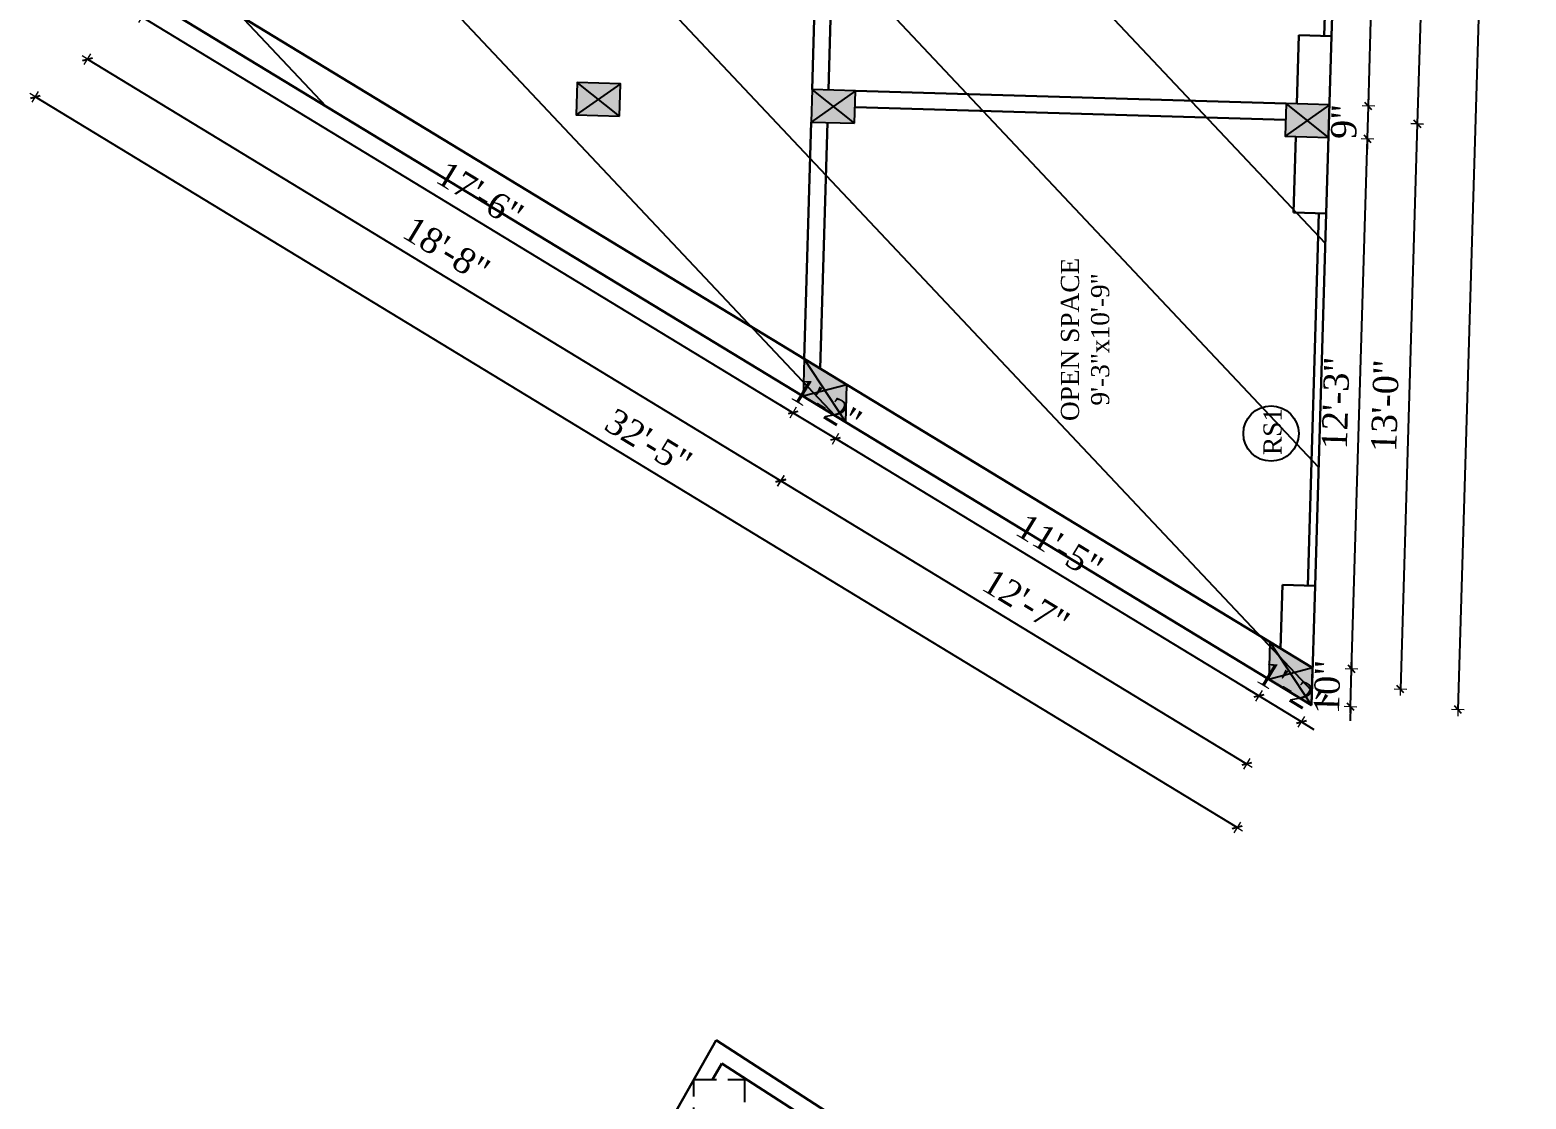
# Model space of a CAD drawing. Header units: inches. Extents: x 4069 to 291496, y -47643 to 12535.
# Drawn here: x 144300.9 to 144714.3, y -21320.9 to -21025.5 of the extents above; entities that cross this region are included whole.
import ezdxf

# ---------------------------------------------------------------- set-up
doc = ezdxf.new("R2010")
doc.units = ezdxf.units.IN
doc.header["$LTSCALE"] = 5
doc.header["$MEASUREMENT"] = 0
doc.linetypes.add('HIDDEN', pattern=[0.375, 0.25, -0.125])
doc.layers.add('A-WALL', color=7, linetype='Continuous', lineweight=9)
doc.layers.add('Dimension', color=7, linetype='Continuous', lineweight=18)
doc.layers.add('dim line', color=7, linetype='Continuous', lineweight=15, true_color=0xfab2b2)
doc.layers.add('TEXT', color=6, linetype='Continuous')
doc.layers.add('WALL', color=7, linetype='Continuous')
doc.styles.add('ordinary', font='times.ttf')
doc.dimstyles.new('Copy of 96', dxfattribs={"dimtxt": 7, "dimasz": 4, "dimexe": 0.5, "dimexo": 0.5, "dimgap": 3, "dimtad": 1, "dimdec": 1, "dimzin": 11, "dimdsep": 46, "dimlunit": 4, "dimtxsty": 'ordinary', "dimblk": 'OBLIQUE', "dimcen": 0.09, "dimse1": 1, "dimse2": 1, "dimclrt": 6, "dimazin": 0, "dimtfac": 1, "dimtdec": 1, "dimtix": 1, "dimtmove": 2, "dimatfit": 3, "dimldrblk": 'leader', "dimfxl": 0.5, "dimfxlon": 1, "dimtolj": 1, "dimtzin": 0, "dimarcsym": 0})

# ---------------------------------------------------------------- blocks, each defined once
blk = doc.blocks.new('c2a')
at = {"color": 1, "ltscale": 5}
for p, q in [((18091.63, 4625.76), (18084.82, 4613.76)), ((18101.98, 4625.76), (18091.63, 4625.76)), ((18095.17, 4613.76), (18101.98, 4625.76)), ((18084.82, 4613.76), (18095.17, 4613.76))]:
    blk.add_line(p, q, dxfattribs=at)
blk = doc.blocks.new('oblique')
at = {"color": 0, "lineweight": -2}
blk.add_line((0.25, 0.25), (-0.25, -0.25), dxfattribs=at)
at = {"layer": 'dim line', "lineweight": 9}
for p, q in [((-0.4375, 0), (0.4375, 0)), ((0, 0.4375), (0, -0.4375))]:
    blk.add_line(p, q, dxfattribs=at)
blk = doc.blocks.new('*D4654')
at = {"layer": 'A-WALL', "color": 0, "lineweight": -2, "ltscale": 50, "transparency": 16777216}
blk.add_line((144688.73, -20901.47), (144684.25, -21051.41), dxfattribs=at)
at = {"layer": 'Defpoints', "color": 0, "ltscale": 50, "transparency": 16777216}
for p in [(144664.33, -20900.75), (144659.85, -21050.68), (144684.25, -21051.41)]:
    blk.add_point(p, dxfattribs=at)
at = {"layer": 'A-WALL', "color": 0, "lineweight": -2, "ltscale": 50, "transparency": 16777216, "xscale": 4, "yscale": 4, "zscale": 4}
for p, rotation in [((144688.73, -20901.47), 88.28998542889815), ((144684.25, -21051.41), 268.2899854288981)]:
    blk.add_blockref('oblique', p, dxfattribs=dict(at, rotation=rotation))
at = {"layer": 'A-WALL', "color": 6, "ltscale": 50, "transparency": 16777216, "insert": (144679.93, -20976.25), "char_height": 7, "attachment_point": 5, "rotation": 88.29, "style": 'ordinary'}
blk.add_mtext('\\A1;12\'-6"', dxfattribs=at)
blk = doc.blocks.new('_OBLIQUE')
at = {"color": 0, "linetype": 'ByBlock'}
blk.add_line((-0.5, -0.5), (0.5, 0.5), dxfattribs=at)
blk = doc.blocks.new('leader')
at = {"layer": 'Dimension'}
for p, q in [((0, -4.33), (0, 4.33)), ((-4.42, 0), (4.42, 0))]:
    blk.add_line(p, q, dxfattribs=at)
blk = doc.blocks.new('*D4655')
at = {"layer": 'A-WALL', "color": 0, "lineweight": -2, "ltscale": 50, "transparency": 16777216}
blk.add_line((144684.25, -21051.41), (144679.59, -21207.66), dxfattribs=at)
at = {"layer": 'Defpoints', "color": 0, "ltscale": 50, "transparency": 16777216}
for p in [(144659.85, -21050.68), (144655.19, -21206.94), (144679.59, -21207.66)]:
    blk.add_point(p, dxfattribs=at)
at = {"layer": 'A-WALL', "color": 0, "lineweight": -2, "ltscale": 50, "transparency": 16777216, "xscale": 4, "yscale": 4, "zscale": 4}
for p, rotation in [((144684.25, -21051.41), 88.28998542889815), ((144679.59, -21207.66), 268.2899854288981)]:
    blk.add_blockref('oblique', p, dxfattribs=dict(at, rotation=rotation))
at = {"layer": 'A-WALL', "color": 6, "ltscale": 50, "transparency": 16777216, "insert": (144675.36, -21129.34), "char_height": 7, "attachment_point": 5, "rotation": 88.29, "style": 'ordinary'}
blk.add_mtext('\\A1;13\'-0"', dxfattribs=at)
blk = doc.blocks.new('*D4466')
at = {"layer": 'A-WALL', "color": 0, "lineweight": -2, "ltscale": 50, "transparency": 16777216}
blk.add_line((144712.57, -20640.57), (144695.48, -21213.32), dxfattribs=at)
at = {"layer": 'Defpoints', "color": 0, "ltscale": 50, "transparency": 16777216}
for p in [(144672.13, -20639.36), (144655.03, -21212.11), (144695.48, -21213.32)]:
    blk.add_point(p, dxfattribs=at)
at = {"layer": 'A-WALL', "color": 0, "lineweight": -2, "ltscale": 50, "transparency": 16777216, "xscale": 4, "yscale": 4, "zscale": 4}
for p, rotation in [((144712.57, -20640.57), 88.28998542889815), ((144695.48, -21213.32), 268.2899854288981)]:
    blk.add_blockref('oblique', p, dxfattribs=dict(at, rotation=rotation))
at = {"layer": 'A-WALL', "color": 6, "ltscale": 50, "transparency": 16777216, "insert": (144697.47, -20926.75), "char_height": 7, "attachment_point": 5, "rotation": 88.29, "style": 'ordinary'}
blk.add_mtext('\\A1;48\'-0"', dxfattribs=at)
blk = doc.blocks.new('*D4656')
at = {"layer": 'A-WALL', "color": 0, "lineweight": -2, "ltscale": 50, "transparency": 16777216}
for p, q in [((144640.46, -21209.5), (144637.05, -21207.43)), ((144652.26, -21216.67), (144640.46, -21209.5)), ((144652.26, -21216.67), (144655.67, -21218.75))]:
    blk.add_line(p, q, dxfattribs=at)
at = {"layer": 'Defpoints', "color": 0, "ltscale": 50, "transparency": 16777216}
for p in [(144643.24, -21204.94), (144640.46, -21209.5), (144655.03, -21212.11)]:
    blk.add_point(p, dxfattribs=at)
at = {"layer": 'A-WALL', "color": 0, "lineweight": -2, "ltscale": 50, "transparency": 16777216, "xscale": 4, "yscale": 4, "zscale": 4}
for p, rotation in [((144640.46, -21209.5), 328.7014709224883), ((144652.26, -21216.67), 148.7014709224883)]:
    blk.add_blockref('oblique', p, dxfattribs=dict(at, rotation=rotation))
at = {"layer": 'A-WALL', "color": 6, "ltscale": 50, "transparency": 16777216, "insert": (144649.74, -21207.53), "char_height": 7, "attachment_point": 5, "rotation": 328.7015, "style": 'ordinary'}
blk.add_mtext('\\A1;1\'-2"', dxfattribs=at)
blk = doc.blocks.new('*D4657')
at = {"layer": 'A-WALL', "color": 0, "lineweight": -2, "ltscale": 50, "transparency": 16777216}
blk.add_line((144640.46, -21209.5), (144523.53, -21138.41), dxfattribs=at)
at = {"layer": 'Defpoints', "color": 0, "ltscale": 50, "transparency": 16777216}
for p in [(144526.31, -21133.85), (144523.53, -21138.41), (144643.24, -21204.94)]:
    blk.add_point(p, dxfattribs=at)
at = {"layer": 'A-WALL', "color": 0, "lineweight": -2, "ltscale": 50, "transparency": 16777216, "xscale": 4, "yscale": 4, "zscale": 4}
for p, rotation in [((144523.53, -21138.41), 148.7014709249454), ((144640.46, -21209.5), 328.7014709249455)]:
    blk.add_blockref('oblique', p, dxfattribs=dict(at, rotation=rotation))
at = {"layer": 'A-WALL', "color": 6, "ltscale": 50, "transparency": 16777216, "insert": (144585.41, -21168.35), "char_height": 7, "attachment_point": 5, "rotation": 328.7015, "style": 'ordinary'}
blk.add_mtext('\\A1;11\'-5"', dxfattribs=at)
blk = doc.blocks.new('*D4658')
at = {"layer": 'A-WALL', "color": 0, "lineweight": -2, "ltscale": 50, "transparency": 16777216}
for p, q in [((144511.74, -21131.24), (144508.32, -21129.17)), ((144523.53, -21138.41), (144511.74, -21131.24)), ((144523.53, -21138.41), (144526.95, -21140.49))]:
    blk.add_line(p, q, dxfattribs=at)
at = {"layer": 'Defpoints', "color": 0, "ltscale": 50, "transparency": 16777216}
for p in [(144514.52, -21126.68), (144511.74, -21131.24), (144526.31, -21133.85)]:
    blk.add_point(p, dxfattribs=at)
at = {"layer": 'A-WALL', "color": 0, "lineweight": -2, "ltscale": 50, "transparency": 16777216, "xscale": 4, "yscale": 4, "zscale": 4}
for p, rotation in [((144511.74, -21131.24), 328.7014709249455), ((144523.53, -21138.41), 148.7014709249454)]:
    blk.add_blockref('oblique', p, dxfattribs=dict(at, rotation=rotation))
at = {"layer": 'A-WALL', "color": 6, "ltscale": 50, "transparency": 16777216, "insert": (144521.01, -21129.27), "char_height": 7, "attachment_point": 5, "rotation": 328.7015, "style": 'ordinary'}
blk.add_mtext('\\A1;1\'-2"', dxfattribs=at)
blk = doc.blocks.new('*D4659')
at = {"layer": 'A-WALL', "color": 0, "lineweight": -2, "ltscale": 50, "transparency": 16777216}
blk.add_line((144511.74, -21131.24), (144331.92, -21021.92), dxfattribs=at)
at = {"layer": 'Defpoints', "color": 0, "ltscale": 50, "transparency": 16777216}
for p in [(144334.7, -21017.35), (144331.92, -21021.92), (144514.52, -21126.68)]:
    blk.add_point(p, dxfattribs=at)
at = {"layer": 'A-WALL', "color": 0, "lineweight": -2, "ltscale": 50, "transparency": 16777216, "xscale": 4, "yscale": 4, "zscale": 4}
for p, rotation in [((144331.92, -21021.92), 148.7014709249454), ((144511.74, -21131.24), 328.7014709249455)]:
    blk.add_blockref('oblique', p, dxfattribs=dict(at, rotation=rotation))
at = {"layer": 'A-WALL', "color": 6, "ltscale": 50, "transparency": 16777216, "insert": (144425.25, -21070.97), "char_height": 7, "attachment_point": 5, "rotation": 328.7015, "style": 'ordinary'}
blk.add_mtext('\\A1;17\'-6"', dxfattribs=at)
blk = doc.blocks.new('*D4661')
at = {"layer": 'A-WALL', "color": 0, "lineweight": -2, "ltscale": 50, "transparency": 16777216}
blk.add_line((144316.78, -21033.55), (144508.39, -21150.05), dxfattribs=at)
at = {"layer": 'Defpoints', "color": 0, "ltscale": 50, "transparency": 16777216}
for p in [(144328.8, -21013.77), (144520.41, -21130.26), (144508.39, -21150.05)]:
    blk.add_point(p, dxfattribs=at)
at = {"layer": 'A-WALL', "color": 0, "lineweight": -2, "ltscale": 50, "transparency": 16777216, "xscale": 4, "yscale": 4, "zscale": 4}
for p, rotation in [((144316.78, -21033.55), 148.7014709224112), ((144508.39, -21150.05), 328.7014709224112)]:
    blk.add_blockref('oblique', p, dxfattribs=dict(at, rotation=rotation))
at = {"layer": 'A-WALL', "color": 6, "ltscale": 50, "transparency": 16777216, "insert": (144415.99, -21086.19), "char_height": 7, "attachment_point": 5, "rotation": 328.7015, "style": 'ordinary'}
blk.add_mtext('\\A1;18\'-8"', dxfattribs=at)
blk = doc.blocks.new('*D4662')
at = {"layer": 'A-WALL', "color": 0, "lineweight": -2, "ltscale": 50, "transparency": 16777216}
blk.add_line((144508.39, -21150.05), (144637.11, -21228.3), dxfattribs=at)
at = {"layer": 'Defpoints', "color": 0, "ltscale": 50, "transparency": 16777216}
for p in [(144520.41, -21130.26), (144649.14, -21208.52), (144637.11, -21228.3)]:
    blk.add_point(p, dxfattribs=at)
at = {"layer": 'A-WALL', "color": 0, "lineweight": -2, "ltscale": 50, "transparency": 16777216, "xscale": 4, "yscale": 4, "zscale": 4}
for p, rotation in [((144508.39, -21150.05), 148.7014709249455), ((144637.11, -21228.3), 328.7014709249455)]:
    blk.add_blockref('oblique', p, dxfattribs=dict(at, rotation=rotation))
at = {"layer": 'A-WALL', "color": 6, "ltscale": 50, "transparency": 16777216, "insert": (144576.16, -21183.56), "char_height": 7, "attachment_point": 5, "rotation": 328.7015, "style": 'ordinary'}
blk.add_mtext('\\A1;12\'-7"', dxfattribs=at)
blk = doc.blocks.new('*D4467')
at = {"layer": 'A-WALL', "color": 0, "lineweight": -2, "ltscale": 50, "transparency": 16777216}
blk.add_line((144634.5, -21245.88), (144302.37, -21043.96), dxfattribs=at)
at = {"layer": 'Defpoints', "color": 0, "ltscale": 50, "transparency": 16777216}
for p in [(144322.91, -21010.19), (144302.37, -21043.96), (144655.03, -21212.11)]:
    blk.add_point(p, dxfattribs=at)
at = {"layer": 'A-WALL', "color": 0, "lineweight": -2, "ltscale": 50, "transparency": 16777216, "xscale": 4, "yscale": 4, "zscale": 4}
for p, rotation in [((144302.37, -21043.96), 148.7014709224075), ((144634.5, -21245.88), 328.7014709224075)]:
    blk.add_blockref('oblique', p, dxfattribs=dict(at, rotation=rotation))
at = {"layer": 'A-WALL', "color": 6, "ltscale": 50, "transparency": 16777216, "insert": (144471.84, -21139.32), "char_height": 7, "attachment_point": 5, "rotation": 328.7015, "style": 'ordinary'}
blk.add_mtext('\\A1;32\'-5"', dxfattribs=at)
blk = doc.blocks.new('*D4428')
at = {"layer": 'A-WALL', "color": 0, "lineweight": -2, "ltscale": 50, "transparency": 16777216}
for p, q in [((144666.09, -21202.08), (144666.21, -21198.09)), ((144665.78, -21212.43), (144666.09, -21202.08)), ((144665.78, -21212.43), (144665.67, -21216.43))]:
    blk.add_line(p, q, dxfattribs=at)
at = {"layer": 'Defpoints', "color": 0, "ltscale": 50, "transparency": 16777216}
for p in [(144655.34, -21201.76), (144666.09, -21202.08), (144655.03, -21212.11)]:
    blk.add_point(p, dxfattribs=at)
at = {"layer": 'A-WALL', "color": 0, "lineweight": -2, "ltscale": 50, "transparency": 16777216, "xscale": 4, "yscale": 4, "zscale": 4}
for p, rotation in [((144666.09, -21202.08), 268.2899854288981), ((144665.78, -21212.43), 88.28998542889815)]:
    blk.add_blockref('oblique', p, dxfattribs=dict(at, rotation=rotation))
at = {"layer": 'A-WALL', "color": 6, "ltscale": 50, "transparency": 16777216, "insert": (144659.38, -21207.06), "char_height": 7, "attachment_point": 5, "rotation": 88.29, "style": 'ordinary'}
blk.add_mtext('\\A1;10"', dxfattribs=at)
blk = doc.blocks.new('*D4429')
at = {"layer": 'A-WALL', "color": 0, "lineweight": -2, "ltscale": 50, "transparency": 16777216}
blk.add_line((144666.09, -21202.08), (144670.47, -21055.5), dxfattribs=at)
at = {"layer": 'Defpoints', "color": 0, "ltscale": 50, "transparency": 16777216}
for p in [(144659.72, -21055.18), (144670.47, -21055.5), (144655.34, -21201.76)]:
    blk.add_point(p, dxfattribs=at)
at = {"layer": 'A-WALL', "color": 0, "lineweight": -2, "ltscale": 50, "transparency": 16777216, "xscale": 4, "yscale": 4, "zscale": 4}
for p, rotation in [((144670.47, -21055.5), 88.28998542889815), ((144666.09, -21202.08), 268.2899854288981)]:
    blk.add_blockref('oblique', p, dxfattribs=dict(at, rotation=rotation))
at = {"layer": 'A-WALL', "color": 6, "ltscale": 50, "transparency": 16777216, "insert": (144661.72, -21128.6), "char_height": 7, "attachment_point": 5, "rotation": 88.29, "style": 'ordinary'}
blk.add_mtext('\\A1;12\'-3"', dxfattribs=at)
blk = doc.blocks.new('*D4430')
at = {"layer": 'A-WALL', "color": 0, "lineweight": -2, "ltscale": 50, "transparency": 16777216}
for p, q in [((144670.74, -21046.5), (144670.86, -21042.5)), ((144670.47, -21055.5), (144670.74, -21046.5)), ((144670.47, -21055.5), (144670.35, -21059.5))]:
    blk.add_line(p, q, dxfattribs=at)
at = {"layer": 'Defpoints', "color": 0, "ltscale": 50, "transparency": 16777216}
for p in [(144659.98, -21046.18), (144670.74, -21046.5), (144659.72, -21055.18)]:
    blk.add_point(p, dxfattribs=at)
at = {"layer": 'A-WALL', "color": 0, "lineweight": -2, "ltscale": 50, "transparency": 16777216, "xscale": 4, "yscale": 4, "zscale": 4}
for p, rotation in [((144670.74, -21046.5), 268.2899854288981), ((144670.47, -21055.5), 88.28998542889815)]:
    blk.add_blockref('oblique', p, dxfattribs=dict(at, rotation=rotation))
at = {"layer": 'A-WALL', "color": 6, "ltscale": 50, "transparency": 16777216, "insert": (144664.04, -21050.8), "char_height": 7, "attachment_point": 5, "rotation": 88.29, "style": 'ordinary'}
blk.add_mtext('\\A1;9"', dxfattribs=at)
blk = doc.blocks.new('*D4431')
at = {"layer": 'A-WALL', "color": 0, "lineweight": -2, "ltscale": 50, "transparency": 16777216}
blk.add_line((144670.74, -21046.5), (144674.95, -20905.57), dxfattribs=at)
at = {"layer": 'Defpoints', "color": 0, "ltscale": 50, "transparency": 16777216}
for p in [(144664.19, -20905.24), (144674.95, -20905.57), (144659.98, -21046.18)]:
    blk.add_point(p, dxfattribs=at)
at = {"layer": 'A-WALL', "color": 0, "lineweight": -2, "ltscale": 50, "transparency": 16777216, "xscale": 4, "yscale": 4, "zscale": 4}
for p, rotation in [((144674.95, -20905.57), 88.28998542889815), ((144670.74, -21046.5), 268.2899854288981)]:
    blk.add_blockref('oblique', p, dxfattribs=dict(at, rotation=rotation))
at = {"layer": 'A-WALL', "color": 6, "ltscale": 50, "transparency": 16777216, "insert": (144666.27, -20975.84), "char_height": 7, "attachment_point": 5, "rotation": 88.29, "style": 'ordinary'}
blk.add_mtext('\\A1;11\'-9"', dxfattribs=at)

msp = doc.modelspace()

# ---------------------------------------------------------------- hatches: boundary and pattern name
at = {"layer": 'WALL', "linetype": 'ByBlock', "ltscale": 5, "true_color": 0xf8991e}
h = msp.add_hatch(dxfattribs=at)
h.set_pattern_fill('ANSI31', color=30, scale=350, angle=448.2899854)
h.set_pattern_definition([(133.29, (141878.826, -27576.4), (-31.8453, -29.999), [])])
h.paths.add_polyline_path([(144655.0308, -21212.10762), (144322.90844, -21010.18574), (144334.21816, -20631.35452), (144666.13234, -20639.18375), (144672.12967, -20639.3628)])
h = msp.add_hatch(color=30, dxfattribs=at)
h.dxf.hatch_style = 1
h.paths.add_polyline_path([(144457.94007, -21044.65176), (144463.80312, -21049.3288), (144464.07168, -21040.33281)])
h.paths.add_polyline_path([(144464.07168, -21040.33281), (144452.07703, -21039.97471), (144457.94007, -21044.65176)])
h.paths.add_polyline_path([(144457.94007, -21044.65176), (144452.07703, -21039.97471), (144451.80846, -21048.97071)])
h.paths.add_polyline_path([(144451.80846, -21048.97071), (144463.80312, -21049.3288), (144457.94007, -21044.65176)])
h = msp.add_hatch(color=30, dxfattribs=at)
h.dxf.hatch_style = 1
h.paths.add_polyline_path([(144522.91113, -21046.59142), (144528.77417, -21051.26846), (144529.04274, -21042.27247)])
h.paths.add_polyline_path([(144529.04274, -21042.27247), (144517.04808, -21041.91438), (144522.91113, -21046.59142)])
h.paths.add_polyline_path([(144522.91113, -21046.59142), (144517.04808, -21041.91438), (144516.77951, -21050.91037)])
h.paths.add_polyline_path([(144516.77951, -21050.91037), (144528.77417, -21051.26846), (144522.91113, -21046.59142)])
h = msp.add_hatch(color=30, dxfattribs=at)
h.dxf.hatch_style = 1
h.paths.add_polyline_path([(144653.85279, -21050.50058), (144659.71583, -21055.17762), (144659.9844, -21046.18163)])
h.paths.add_polyline_path([(144659.9844, -21046.18163), (144647.98974, -21045.82354), (144653.85279, -21050.50058)])
h.paths.add_polyline_path([(144653.85279, -21050.50058), (144647.98974, -21045.82354), (144647.72117, -21054.81953)])
h.paths.add_polyline_path([(144647.72117, -21054.81953), (144659.71583, -21055.17762), (144653.85279, -21050.50058)])
h = msp.add_hatch(color=30, dxfattribs=at)
h.dxf.hatch_style = 1
h.paths.add_polyline_path([(144520.56758, -21125.09102), (144526.61766, -21123.50291), (144514.82634, -21116.33408)])
h.paths.add_polyline_path([(144520.56758, -21125.09102), (144514.82634, -21116.33408), (144514.51749, -21126.67913)])
h.paths.add_polyline_path([(144514.51749, -21126.67913), (144526.30882, -21133.84795), (144520.56758, -21125.09102)])
h.paths.add_polyline_path([(144520.56758, -21125.09102), (144526.30882, -21133.84795), (144526.61766, -21123.50291)])
h = msp.add_hatch(color=30, dxfattribs=at)
h.dxf.hatch_style = 1
h.paths.add_polyline_path([(144649.28956, -21203.35068), (144655.33965, -21201.76257), (144643.54832, -21194.59375)])
h.paths.add_polyline_path([(144649.28956, -21203.35068), (144643.54832, -21194.59375), (144643.23948, -21204.9388)])
h.paths.add_polyline_path([(144643.23948, -21204.9388), (144655.0308, -21212.10762), (144649.28956, -21203.35068)])
h.paths.add_polyline_path([(144649.28956, -21203.35068), (144655.0308, -21212.10762), (144655.33965, -21201.76257)])

# ---------------------------------------------------------------- linework, layer by layer
at = {"color": 1, "ltscale": 5}
for p, q in [((144463.80312, -21049.3288), (144452.07703, -21039.97471)), ((144464.07168, -21040.33281), (144451.80846, -21048.97071)), ((144529.04274, -21042.27247), (144516.77951, -21050.91037)), ((144528.77417, -21051.26846), (144517.04808, -21041.91438)), ((144659.9844, -21046.18163), (144647.72117, -21054.81953)), ((144659.71583, -21055.17762), (144647.98974, -21045.82354)), ((144526.30882, -21133.84795), (144514.82634, -21116.33408)), ((144526.61766, -21123.50291), (144514.51749, -21126.67913)), ((144655.0308, -21212.10762), (144643.54832, -21194.59375)), ((144655.33965, -21201.76257), (144643.23948, -21204.9388))]:
    msp.add_line(p, q, dxfattribs=at)
at = {"layer": 'A-WALL', "lineweight": 30}
for p, q in [((144658.55227, -21027.13033), (144661.56621, -20926.17531)), ((144660.55138, -21027.19001), (144663.56532, -20926.23499)), ((144519.89988, -20946.39048), (144517.04808, -21041.91438)), ((144524.39787, -20946.52476), (144521.54608, -21042.04866)), ((144655.33965, -21201.76257), (144323.21728, -20999.84069)), ((144655.0308, -21212.10762), (144322.90844, -21010.18574)), ((144650.98841, -21045.91306), (144651.55539, -21026.92144)), ((144660.55138, -21027.19001), (144651.55539, -21026.92144)), ((144659.08917, -21076.16819), (144660.55138, -21027.19001)), ((144647.98974, -21045.82354), (144529.04274, -21042.27247)), ((144647.85546, -21050.32154), (144528.90845, -21046.77046)), ((144516.77951, -21050.91037), (144514.82634, -21116.33408)), ((144521.27751, -21051.04465), (144519.24808, -21119.02239)), ((144650.09318, -21075.89962), (144650.71984, -21054.90906)), ((144659.08917, -21076.16819), (144650.09318, -21075.89962)), ((144654.01644, -21179.06263), (144657.09006, -21076.10851)), ((144656.01555, -21179.12232), (144659.08917, -21076.16819)), ((144646.49615, -21196.38595), (144647.01956, -21178.85375)), ((144656.01555, -21179.12232), (144647.01956, -21178.85375)), ((144655.0308, -21212.10762), (144656.01555, -21179.12232)), ((144406.25554, -21452.93138), (144490.53176, -21304.6855)), ((144490.53176, -21304.6855), (144560.53787, -21349.92212)), ((144489.53473, -21315.54474), (144492.0899, -21311.05008)), ((144492.0899, -21311.05008), (144552.24648, -21349.92212))]:
    msp.add_line(p, q, dxfattribs=at)
at = {"layer": 'TEXT'}
msp.add_circle((144643.85445, -21137.00129), 7.64038, dxfattribs=at)
at = {"layer": 'WALL', "color": 2, "linetype": 'ByBlock', "ltscale": 5}
for points in [[(144463.80312, -21049.3288), (144464.07168, -21040.33281), (144452.07703, -21039.97471), (144451.80846, -21048.97071)], [(144528.77417, -21051.26846), (144529.04274, -21042.27247), (144517.04808, -21041.91438), (144516.77951, -21050.91037)], [(144659.71583, -21055.17762), (144659.9844, -21046.18163), (144647.98974, -21045.82354), (144647.72117, -21054.81953)], [(144526.30882, -21133.84795), (144526.61766, -21123.50291), (144514.82634, -21116.33408), (144514.51749, -21126.67913)], [(144655.0308, -21212.10762), (144655.33965, -21201.76257), (144643.54832, -21194.59375), (144643.23948, -21204.9388)]]:
    msp.add_lwpolyline(points, close=True, dxfattribs=at)
at = {"layer": 'WALL', "color": 2, "linetype": 'HIDDEN', "ltscale": 5}
msp.add_lwpolyline([(144484.3584, -21329.54474), (144484.3584, -21315.54474), (144498.3584, -21315.54474), (144498.3584, -21329.54474)], close=True, dxfattribs=at)

# ---------------------------------------------------------------- block references
at = {"layer": 'WALL', "color": 2, "linetype": 'ByBlock', "ltscale": 5, "rotation": 88.28998542814124}
for p in [(148598.34504, -39348.29225), (148727.06703, -39426.55191)]:
    msp.add_blockref('c2a', p, dxfattribs=at)

# ---------------------------------------------------------------- texts
at = {"layer": 'TEXT', "style": 'ordinary'}
msp.add_text('RS1', height=5, rotation=90, dxfattribs=at).set_placement((144646.74283, -21142.93371))
at = {"layer": 'TEXT', "insert": (144599.19159, -21110.98865), "char_height": 5, "attachment_point": 8, "rotation": 90, "style": 'ordinary'}
msp.add_mtext_dynamic_manual_height_columns('OPEN SPACE\\P9\'-3"x10\'-9"', width=101.5687276, gutter_width=1720.71691, heights=[0], dxfattribs=at)

# ---------------------------------------------------------------- dimensions: what is measured, and where the dimension line sits
at = {"layer": 'A-WALL', "ltscale": 50}
dim = msp.add_linear_dim(base=(144695.47606, -21213.31508), p1=(144672.12967, -20639.3628), p2=(144655.0308, -21212.10762), angle=88.2899854, text='48\'-0"', dimstyle='Copy of 96', override={"dimdec": 0, "dimblk": 'oblique', "dimtdec": 0, "dimarcsym": 1}, dxfattribs=at)
dim.commit()
dim.dimension.update_dxf_attribs({"geometry": '*D4466', "text_midpoint": (144697.46785, -20926.7469)})
for base, p1, p2, angle, picture, middle in [((144684.25257, -21051.40815), (144664.32626, -20900.74643), (144659.85011, -21050.67963), 88.2899854, '*D4654', (144679.933, -20976.24577)), ((144674.94617, -20905.56548), (144659.9844, -21046.18163), (144664.19197, -20905.24443), 88.2899854, '*D4431', (144666.27465, -20975.83801)), ((144331.92465, -21021.91908), (144514.51749, -21126.67913), (144334.69976, -21017.35456), 328.7014709, '*D4659', (144425.24695, -21070.96693)), ((144670.73859, -21046.50269), (144659.71583, -21055.17762), (144659.9844, -21046.18163), 88.2899854, '*D4430', (144664.03658, -21050.80461)), ((144679.58768, -21207.66361), (144659.85011, -21050.67963), (144655.18522, -21206.9351), 88.2899854, '*D4655', (144675.36249, -21129.34011)), ((144670.47002, -21055.49868), (144655.33965, -21201.76257), (144659.71583, -21055.17762), 88.2899854, '*D4429', (144661.72429, -21128.59538)), ((144511.74238, -21131.24365), (144526.30882, -21133.84795), (144514.51749, -21126.67913), 328.7014709, '*D4658', (144521.01478, -21129.274)), ((144637.10832, -21228.30499), (144520.41316, -21130.26354), (144649.13514, -21208.52321), 148.7014709, '*D4662', (144576.16077, -21183.56072)), ((144523.53371, -21138.41248), (144643.23948, -21204.9388), (144526.30882, -21133.84795), 328.7014709, '*D4657', (144585.40723, -21168.35208)), ((144666.09384, -21202.08363), (144655.0308, -21212.10762), (144655.33965, -21201.76257), 88.2899854, '*D4428', (144659.38178, -21207.06038))]:
    dim = msp.add_linear_dim(base=base, p1=p1, p2=p2, angle=angle, dimstyle='Copy of 96', override={"dimdec": 0, "dimblk": 'oblique', "dimtdec": 0, "dimarcsym": 1}, dxfattribs=at)
    dim.commit()
    dim.dimension.update_dxf_attribs({"geometry": picture, "text_midpoint": middle})
for p1, p2, distance, picture, middle in [((144655.0308, -21212.10762), (144322.90844, -21010.18574), 39.52759, '*D4467', (144471.84334, -21139.31609)), ((144328.8041, -21013.77015), (144520.41316, -21130.26354), -23.15088, '*D4661', (144415.99001, -21086.19281)), ((144655.0308, -21212.10762), (144643.23948, -21204.9388), 5.34192, '*D4656', (144649.73676, -21207.53366))]:
    dim = msp.add_aligned_dim(p1=p1, p2=p2, distance=distance, dimstyle='Copy of 96', override={"dimdec": 0, "dimblk": 'oblique', "dimtdec": 0, "dimarcsym": 1}, dxfattribs=at)
    dim.commit()
    dim.dimension.update_dxf_attribs({"geometry": picture, "text_midpoint": middle})

doc.saveas('drawing.dxf')
